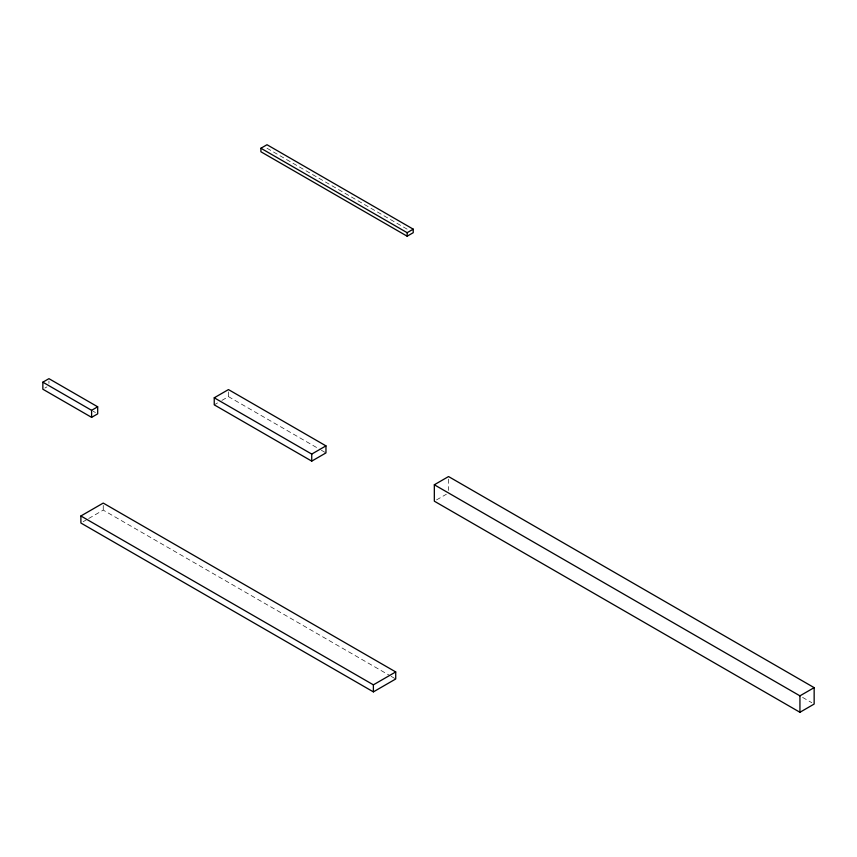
<?xml version="1.0" encoding="UTF-8"?>
<svg xmlns="http://www.w3.org/2000/svg" width="857" height="857" viewBox="0 0 857 857"><rect width="100%" height="100%" fill="white"/><g stroke="black" fill="none" stroke-linecap="round" stroke-linejoin="round"><path stroke-width="0.64" stroke-dasharray="4.29 3.21" d="M44.885 388.05L46.91 386.871M214.239 404.836L217.517 402.94M221.899 400.412L228.455 396.62L320.218 449.604M83.129 521.72L87.596 519.138M88.71 518.496L103.236 510.119L389.946 675.637M436.513 499.92L446.358 494.243M266.998 148.25L408.628 230.019M802.581 697.384L811.836 702.729M321.364 450.257L325.96 452.914M93.156 411.221L95.427 412.538M391.103 676.312L395.72 678.98M448.543 479.084L448.543 490.45M228.455 391.928L228.455 396.62M103.236 505.426L103.236 510.119M48.945 381.011L48.945 383.358"/><path stroke-width="1.29" d="M260.903 148.25L266.998 144.726L413.235 229.162L413.235 232.686L407.15 236.2L260.903 151.764L260.903 148.25L407.15 232.686L413.235 229.162M42.85 382.179L48.945 378.665L97.687 406.807L97.687 413.845L91.603 417.359L42.85 389.217L42.85 382.179L91.603 410.321L97.687 406.807M214.239 397.798L228.455 389.581L325.96 445.876L325.96 452.914L311.734 461.12L214.239 404.836L214.239 397.798L311.734 454.081L325.96 445.876M80.89 515.978L103.236 503.08L395.72 671.942L395.72 678.98L373.384 691.878L80.89 523.016L80.89 515.978L373.384 684.839L395.72 671.942M434.328 484.773L448.543 476.556L814.15 687.646L814.15 704.058L799.935 712.274L434.328 501.184L434.328 484.773L799.935 695.852L814.15 687.646M799.935 695.852L799.935 712.274M407.15 232.686L407.15 236.2M373.384 684.839L373.384 691.878M311.734 454.081L311.734 461.12M91.603 410.321L91.603 417.359"/></g></svg>
